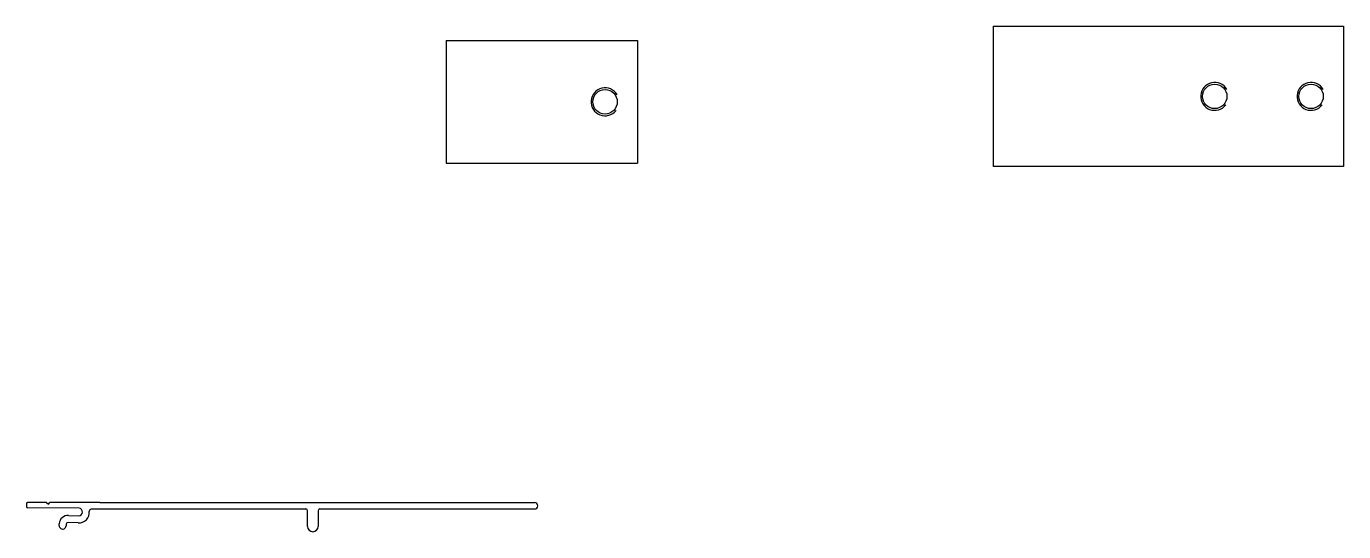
# Model space of a CAD drawing. Header units: millimetres. Extents: x 150937 to 394412, y 327166 to 584759.
# Drawn here: x 219998.2 to 220374.2, y 469448.9 to 469593.2 of the extents above; entities that cross this region are included whole.
import ezdxf

# ---------------------------------------------------------------- set-up
doc = ezdxf.new("R2010")
doc.units = ezdxf.units.MM

# ---------------------------------------------------------------- blocks, each defined once
blk = doc.blocks.new('fix down bracket')
for p, q in [((-45.34, 17.5), (9.31, 17.5)), ((-45.34, 17.5), (-45.34, -17.5)), ((9.31, 17.5), (9.31, -17.5)), ((-45.34, -17.5), (9.31, -17.5))]:
    blk.add_line(p, q)
blk.add_circle((0, 0), 3.5)
at = {"color": 3}
blk.add_arc((0, 0), 4, 29.8208, 321.8848, dxfattribs=at)
blk = doc.blocks.new('fix up bracket')
for p, q in [((-90.69, 20), (9.31, 20)), ((-90.69, 20), (-90.69, -20)), ((9.31, 20), (9.31, -20)), ((9.31, -20), (-90.69, -20))]:
    blk.add_line(p, q)
for centre in [(-27.5, 0), (0, 0)]:
    blk.add_circle(centre, 3.5)
at = {"color": 3}
for centre in [(-27.5, 0), (0, 0)]:
    blk.add_arc(centre, 4, 29.8208, 321.8848, dxfattribs=at)
blk = doc.blocks.new('sddcccc')
at = {"ltscale": 0.5}
for p, q in [((-32112.91, 13915.27), (-32118.37, 13915.27)), ((-32112.91, 13915.27), (-32112.4, 13914.78)), ((-32112.4, 13914.78), (-32111.95, 13915.27)), ((-32097.67, 13915.27), (-32111.95, 13915.27)), ((-32097.67, 13915.27), (-31973.58, 13915.27)), ((-32118.67, 13914.96), (-32118.67, 13914.07)), ((-32103.62, 13913.68), (-32118.38, 13913.77)), ((-32106.65, 13911.59), (-32103.75, 13911.48)), ((-32100.15, 13913.46), (-32038.91, 13913.46)), ((-32038.41, 13908.46), (-32038.41, 13912.96)), ((-32035.41, 13912.96), (-32035.41, 13908.46)), ((-32034.91, 13913.46), (-31973.49, 13913.46)), ((-32109.32, 13908.74), (-32109.29, 13909.24)), ((-32107.3, 13909.12), (-32107.33, 13908.62)), ((-32103.87, 13909.48), (-32106.77, 13909.59))]:
    blk.add_line(p, q, dxfattribs=at)
for centre, radius, start, end in [((-32118.37, 13914.97), 0.3, 90, 181.1562), ((-31973.58, 13914.36), 0.907, 270, 89.9975), ((-32118.37, 13914.07), 0.3, 180, 269.6714), ((-32106.8, 13909.09), 2.5, 86.6098, 176.6098), ((-32103.69, 13912.48), 3, 266.6098, 4.823), ((-32103.79, 13912.59), 1.11, 272.013, 81.2865), ((-32099.81, 13912.63), 0.901, 112.3286, 173.6078), ((-32038.91, 13912.96), 0.5, 0, 90), ((-32034.91, 13912.96), 0.5, 90, 180), ((-32108.32, 13908.68), 1, 176.6098, 356.6098), ((-32106.8, 13909.09), 0.5, 86.6098, 176.6098), ((-32036.91, 13908.46), 1.5, 180, 0)]:
    blk.add_arc(centre, radius, start, end, dxfattribs=at)

msp = doc.modelspace()

# ---------------------------------------------------------------- block references
for name, p in [('fix up bracket', (220364.892, 469573.211)), ('fix down bracket', (220163.386, 469571.645)), ('sddcccc', (252116.896, 455541.897))]:
    msp.add_blockref(name, p)

doc.saveas('drawing.dxf')
